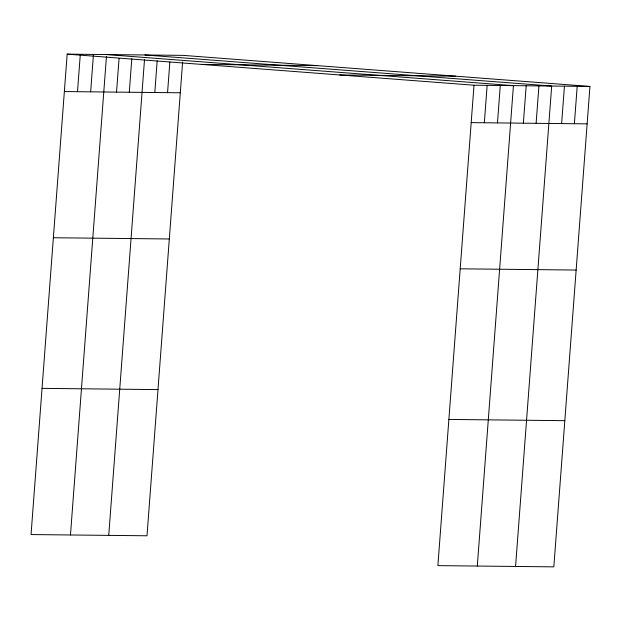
<?xml version="1.0" encoding="UTF-8"?>
<svg xmlns="http://www.w3.org/2000/svg" width="621" height="621" viewBox="0 0 621 621"><rect width="100%" height="100%" fill="white"/><g stroke="black" fill="none" stroke-linecap="round" stroke-linejoin="round"><path stroke-width="0.93" d="M589.95 86.443L474.002 85.217L437.883 565.63L553.831 566.857L589.95 86.443L183.117 55.37L67.169 54.143L31.05 534.557L146.998 535.783L182.613 62.084M77.501 91.691L80.241 55.238M90.643 91.83L93.453 54.423M70.468 534.976L106.447 56.48M116.538 92.11L119.061 58.529M129.292 92.242L131.815 58.669M108.737 535.38L144.499 59.763M154.8 92.513L157.175 60.858M167.554 92.645L169.859 61.953M484.333 122.764L487.143 85.356M497.475 122.904L500.285 85.496M477.301 566.049L513.427 85.636L106.595 54.563M523.363 123.183L526.181 85.768M536.117 123.315L538.935 85.9M515.562 566.453L551.689 86.04L144.856 54.966M561.632 123.587L564.442 86.172M574.386 123.719L577.196 86.311M201.429 64.398L317.37 65.624M339.749 74.962L455.698 76.189M64.359 91.559L180.307 92.785M471.192 122.624L587.14 123.858M53.367 237.742L169.316 238.976M460.2 268.815L576.148 270.05M42.042 388.366L157.99 389.592M448.874 419.439L564.823 420.665M67.169 54.143L474.002 85.217"/></g></svg>
